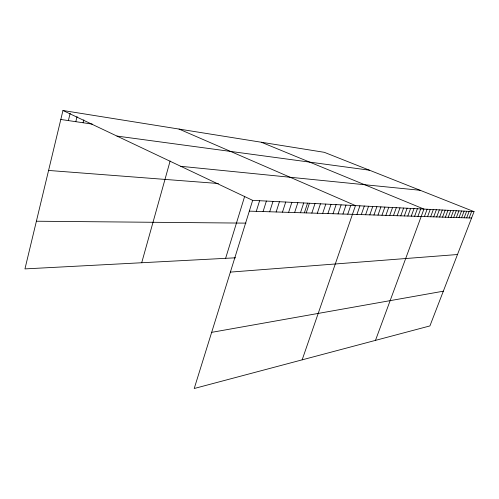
<?xml version="1.0" encoding="UTF-8"?>
<svg xmlns="http://www.w3.org/2000/svg" width="499" height="499" viewBox="0 0 499 499"><rect width="100%" height="100%" fill="white"/><g stroke="black" fill="none" stroke-linecap="round" stroke-linejoin="round"><path stroke-width="0.75" d="M474.05 211.632L252.662 200.355L194.217 388.503L429.913 325.922L474.05 211.632L324.288 152.314L62.961 110.497L24.95 268.899L235.597 257.796M68.388 120.59L70.178 113.192M75.811 121.687L77.064 116.56M83.084 122.76L83.801 119.86M141.704 262.742L170.128 160.996M225.617 258.32L244.71 196.226M256.28 211.358L259.611 200.71M263.073 211.57L266.385 201.053M269.697 211.769L272.99 201.39M276.153 211.975L279.434 201.721M282.459 212.169L285.721 202.039M288.615 212.356L291.859 202.351M294.622 212.543L297.847 202.656M300.492 212.724L303.698 202.956M304.396 212.73L307.559 203.124M306.23 212.905L309.417 203.243M311.831 213.079L315 203.53M317.308 213.248L320.458 203.81M322.666 213.416L325.797 204.079M327.899 213.578L331.018 204.347M333.026 213.734L336.12 204.609M338.035 213.89L341.116 204.858M342.944 214.04L346 205.108M347.747 214.19L350.785 205.351M302.151 359.848L355.469 205.594L179.041 129.073M356.922 214.476L359.922 205.819M361.301 214.607L364.289 206.043M365.599 214.745L368.568 206.262M369.809 214.876L372.765 206.474M373.938 215L376.876 206.68M377.993 215.125L380.912 206.885M381.966 215.25L384.872 207.091M385.87 215.368L388.758 207.285M389.7 215.487L392.57 207.484M393.455 215.605L396.312 207.671M397.148 215.718L399.98 207.858M400.766 215.83L403.591 208.046M404.327 215.942L407.134 208.22M407.82 216.048L410.608 208.401M411.257 216.161L414.027 208.576M414.632 216.26L417.389 208.744M417.944 216.366L420.688 208.913M375.479 340.38L423.925 209.081L261.314 142.24M424.406 216.566L427.113 209.243M427.556 216.66L430.25 209.399M430.649 216.759L433.332 209.555M433.693 216.853L436.363 209.711M436.694 216.946L439.345 209.867M439.638 217.034L442.276 210.01M442.538 217.127L445.158 210.16M445.389 217.215L447.996 210.304M448.196 217.302L450.79 210.447M450.959 217.389L453.535 210.584M453.678 217.47L456.242 210.728M456.354 217.552L458.905 210.859M458.986 217.639L461.525 210.996M461.587 217.714L464.107 211.127M464.139 217.795L466.652 211.258M466.659 217.876L469.154 211.383M469.135 217.951L471.617 211.507M211.657 332.353L443.324 291.198M230.376 272.105L457.489 254.521M36.39 221.219L245.982 223.128M249.313 211.139L471.58 218.026M48.571 170.446L218.387 183.513M180.788 166.31L420.146 190.281M116.934 136.065L369.422 170.19M60.803 119.473L92.315 124.12M62.961 110.497L252.662 200.355"/></g></svg>
